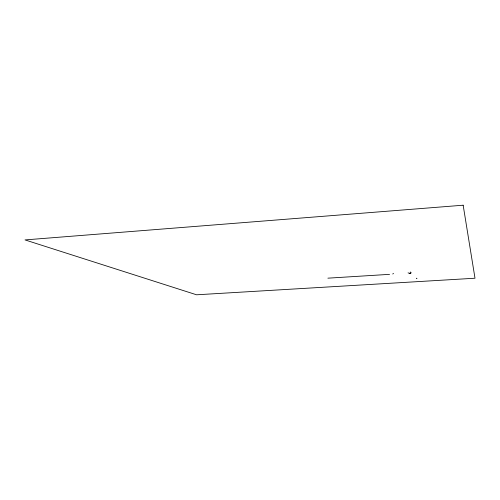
<?xml version="1.0" encoding="UTF-8"?>
<svg xmlns="http://www.w3.org/2000/svg" width="500" height="500" viewBox="0 0 500 500"><rect width="100%" height="100%" fill="white"/><g stroke="black" fill="none" stroke-linecap="round" stroke-linejoin="round"><path stroke-width="0.75" d="M410.369 271.956L410.15 273.494L409.712 273.506M411.281 272.756L410.15 273.494L408.056 272.875M392.694 273.975L393.594 273.525M416.75 278.219L416.481 278.387L416.95 278.325M327.894 278.169L389.556 274.35M463.156 205.206L25 239.913L196.575 294.794L475 278.225L463.156 205.206"/></g></svg>
